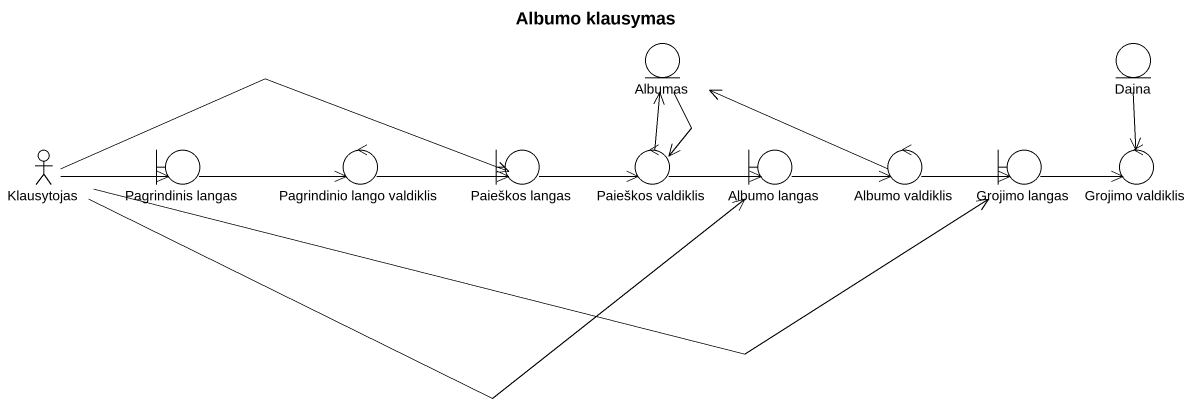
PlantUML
@startuml
title Albumo klausymas
entity Albumas
entity Daina
actor Klausytojas
boundary "Pagrindinis langas" as Pagrindinis_langas
control "Pagrindinio lango valdiklis" as Pagrindinio_lango_valdiklis
boundary "Paieškos langas" as Paieškos_langas
control "Paieškos valdiklis" as Paieškos_valdiklis
boundary "Albumo langas" as Albumo_langas
control "Albumo valdiklis" as Albumo_valdiklis
boundary "Grojimo langas" as Grojimo_langas
control "Grojimo valdiklis" as Grojimo_valdiklis
Albumas --> Paieškos_valdiklis
Daina --> Grojimo_valdiklis
Klausytojas -right-> Pagrindinis_langas
Klausytojas -right-> Paieškos_langas
Klausytojas -right-> Albumo_langas
Klausytojas -right-> Grojimo_langas
Pagrindinis_langas -right-> Pagrindinio_lango_valdiklis
Pagrindinio_lango_valdiklis -right-> Paieškos_langas
Paieškos_langas -right-> Paieškos_valdiklis
Paieškos_valdiklis -up-> Albumas
Paieškos_valdiklis -right-> Albumo_langas
Albumo_langas -right-> Albumo_valdiklis
Albumo_valdiklis -left-> Albumas
Albumo_valdiklis -right-> Grojimo_langas
Grojimo_langas -right-> Grojimo_valdiklis
@enduml
